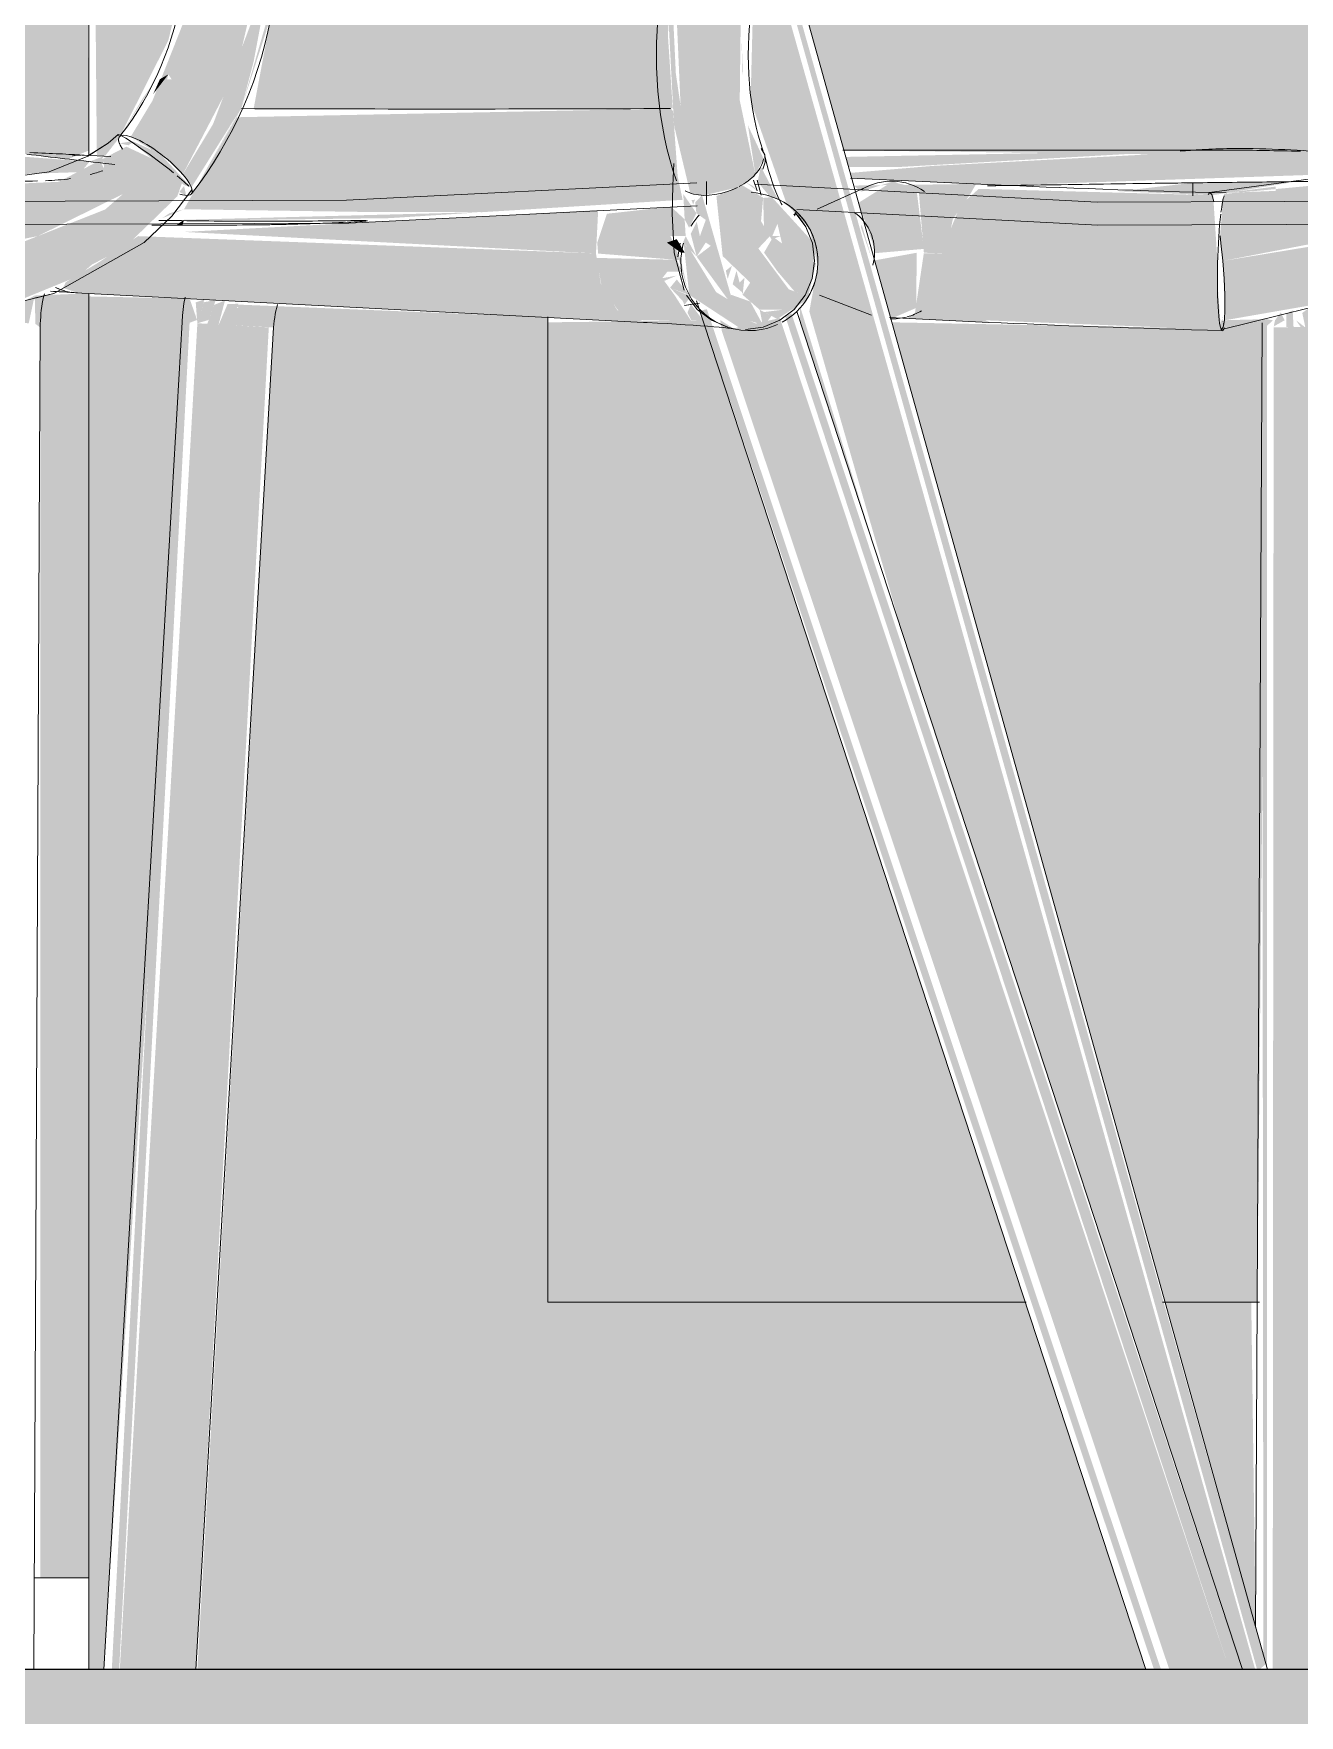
# Model space of a CAD drawing. Header units: inches. Extents: x 21380 to 98133, y -290 to 853.
# Drawn here: x 35451.11 to 35464.9, y 0.5 to 18.82 of the extents above; entities that cross this region are included whole.
import ezdxf

# ---------------------------------------------------------------- set-up
doc = ezdxf.new("R2010")
doc.units = ezdxf.units.IN
doc.header["$MEASUREMENT"] = 0
for name, color, linetype, lineweight in [('A-DOOR', 31, 'Continuous', 9), ('A-FLOR', 192, 'Continuous', 9), ('A-GLAZ-CWMG', 51, 'Continuous', 9), ('I-FURN', 30, 'Continuous', 9)]:
    doc.layers.add(name, color=color, linetype=linetype, lineweight=lineweight)

# ---------------------------------------------------------------- blocks, each defined once
blk = doc.blocks.new('HermanMiller_Collection_Air-Chair_SideChair_Arms - Arms-V170-Building Section - East_West looking South')
at = {"layer": 'I-FURN'}
for points in [[(-26084.475, 17.999), (-26082.094, 18.008), (-26082.146, 18.794), (-26082.05, 21.064), (-26081.666, 24.408), (-26081.655, 24.434), (-26081.496, 25.162), (-26081.135, 26.073), (-26080.469, 27.079), (-26080.374, 27.314), (-26082.537, 27.359), (-26086.016, 27.257), (-26085.827, 26.882), (-26085.725, 26.323), (-26085.636, 25.819), (-26085.577, 25.296), (-26085.624, 24.869), (-26086.568, 19.018), (-26086.47, 19.01), (-26086.659, 18.003), (-26085.34, 18)], [(-26081.867, 17.073), (-26082.06, 18.385), (-26082.091, 19.034), (-26082.143, 19.034), (-26082.08, 17.823), (-26081.904, 17.087)], [(-26081.757, 17.058), (-26081.388, 17.144), (-26081.194, 17.287), (-26081.364, 18.094), (-26081.353, 19.009), (-26082.052, 19.026), (-26081.992, 17.662), (-26081.867, 17.073)], [(-26087.753, 18.162), (-26087.588, 18.376), (-26087.68, 18.324)], [(-26081.194, 17.287), (-26081.104, 17.456), (-26081.275, 17.822)], [(-26090.393, 15.697), (-26089.367, 15.852), (-26088.562, 16.181), (-26088.419, 16.306), (-26088.072, 16.482), (-26087.491, 17.047), (-26087.431, 17.219), (-26087.682, 17.42), (-26088.277, 16.904), (-26089.186, 16.545), (-26090.411, 16.344), (-26090.387, 15.816)], [(-26082.005, 16.351), (-26082.119, 16.614), (-26081.953, 16.614), (-26081.964, 16.797), (-26082.113, 16.935), (-26082.811, 16.858), (-26082.916, 16.541), (-26082.906, 16.424), (-26082.05, 16.356)], [(-26087.436, 16.733), (-26087.417, 16.792), (-26087.505, 16.733)], [(-26082.391, 15.675), (-26082.696, 15.806), (-26082.878, 16.098), (-26082.93, 16.426), (-26087.918, 16.614), (-26088.334, 16.336), (-26088.706, 16.112), (-26088.735, 16.049), (-26088.577, 15.997), (-26082.499, 15.68)], [(-26081.963, 16.434), (-26082.05, 16.581), (-26082.158, 16.544), (-26082.005, 16.434), (-26081.968, 16.434)], [(-26076.775, 1), (-26081.722, 15.818), (-26081.798, 15.801), (-26076.852, 1), (-26076.847, 1)], [(-26076.226, 1), (-26076.031, 1), (-26080.927, 15.721), (-26081.434, 15.609), (-26081.576, 15.7), (-26081.56, 15.585), (-26076.685, 1), (-26076.335, 1)]]:
    blk.add_hatch(color=256, dxfattribs=at).paths.add_polyline_path(points, flags=0)
h = blk.add_hatch(color=256, dxfattribs=at)
h.paths.add_polyline_path([(-26087.588, 18.376), (-26087.553, 18.324), (-26087.602, 18.324)], flags=0)
h.paths.add_polyline_path([(-26087.431, 17.287), (-26086.847, 18.406), (-26086.707, 19.014), (-26087.365, 19.091), (-26087.761, 18.09), (-26087.998, 17.697), (-26087.605, 17.456), (-26087.511, 17.371)], flags=0)
h = blk.add_hatch(color=256, dxfattribs=at)
h.paths.add_polyline_path([(-26086.795, 18.002), (-26086.659, 18.516), (-26086.568, 19.002), (-26086.659, 19.009), (-26087.101, 17.835), (-26087.431, 17.287), (-26087.337, 17.144), (-26086.882, 17.869)], flags=0)
h.paths.add_polyline_path([(-26086.795, 18.002), (-26086.47, 19.01), (-26086.504, 19.002), (-26086.77, 18.086)], flags=0)
h = blk.add_hatch(color=256, dxfattribs=at)
h.paths.add_polyline_path([(-26086.795, 18.002), (-26087.149, 17.371), (-26086.853, 17.909)], flags=0)
h.paths.add_polyline_path([(-26084.155, 16.876), (-26081.986, 17.01), (-26082.04, 17.264), (-26082.091, 17.977), (-26082.117, 18.004), (-26086.855, 17.909), (-26087.417, 16.907), (-26085.34, 16.876)], flags=0)
h.paths.add_polyline_path([(-26081.871, 16.959), (-26081.852, 17.011), (-26081.889, 17.006)], flags=0)
h = blk.add_hatch(color=256, dxfattribs=at)
h.paths.add_polyline_path([(-26088.296, 17.426), (-26088.285, 17.343), (-26088.318, 17.406)], flags=0)
h.paths.add_polyline_path([(-26089.833, 17.107), (-26089.833, 17.154), (-26090.396, 17.084)], flags=0)
h.paths.add_polyline_path([(-26090.411, 16.344), (-26089.011, 16.614), (-26088.081, 17.074), (-26087.682, 17.42), (-26088.046, 17.589), (-26088.782, 17.206), (-26089.178, 17.188), (-26090.396, 17.074), (-26090.411, 16.992), (-26090.44, 16.614), (-26090.421, 16.444)], flags=0)
h = blk.add_hatch(color=256, dxfattribs=at)
h.paths.add_polyline_path([(-26087.394, 17.058), (-26087.417, 17.161), (-26087.469, 17.095), (-26087.417, 17.069)], flags=0)
h.paths.add_polyline_path([(-26087.337, 17.144), (-26087.682, 17.514), (-26087.979, 17.648), (-26088.122, 17.625), (-26088.023, 17.604), (-26087.979, 17.633), (-26087.417, 17.17)], flags=0)
h = blk.add_hatch(color=256, dxfattribs=at)
h.paths.add_polyline_path([(-26092.967, 17.162), (-26088.54, 17.312), (-26088.446, 17.426), (-26090.096, 17.548), (-26090.921, 17.52), (-26093.573, 17.379), (-26094.468, 17.303), (-26094.452, 17.246), (-26092.939, 17.168)], flags=0)
h.paths.add_polyline_path([(-26088.45, 17.281), (-26088.18, 17.394), (-26088.403, 17.325)], flags=0)
h.paths.add_polyline_path([(-26095.503, 17.296), (-26095.611, 17.368), (-26098.217, 17.451), (-26096.042, 17.321)], flags=0)
h = blk.add_hatch(color=256, dxfattribs=at)
h.paths.add_polyline_path([(-26082.93, 16.426), (-26082.906, 16.897), (-26087.417, 16.66), (-26083.147, 16.437)], flags=0)
h.paths.add_polyline_path([(-26088.325, 17.413), (-26088.296, 17.484), (-26088.446, 17.426)], flags=0)
h = blk.add_hatch(color=256, dxfattribs=at)
h.paths.add_polyline_path([(-26081.833, 16.391), (-26081.953, 16.614), (-26081.982, 16.544)], flags=0)
h.paths.add_polyline_path([(-26081.441, 15.9), (-26081.774, 17.06), (-26081.849, 16.984), (-26081.836, 16.864), (-26081.734, 16.791), (-26081.805, 16.593), (-26081.68, 16.508), (-26081.833, 16.391), (-26081.495, 15.927)], flags=0)
h.paths.add_polyline_path([(-26081.915, 16.705), (-26081.836, 16.864), (-26081.979, 17.073), (-26081.964, 16.797)], flags=0)
h = blk.add_hatch(color=256, dxfattribs=at)
h.paths.add_polyline_path([(-26081.333, 15.975), (-26081.312, 16.162), (-26081.366, 16.108), (-26081.34, 16.004)], flags=0)
h.paths.add_polyline_path([(-26081.833, 16.391), (-26081.734, 16.545), (-26081.798, 16.614), (-26081.832, 16.77), (-26081.898, 16.64), (-26081.891, 16.614)], flags=0)
h.paths.add_polyline_path([(-26081.277, 15.585), (-26081.302, 15.6), (-26081.25, 15.69), (-26081.113, 15.649), (-26081.25, 15.902), (-26081.457, 15.975), (-26081.495, 15.927), (-26081.621, 16.004), (-26081.902, 16.462), (-26081.974, 16.535), (-26081.914, 15.974), (-26081.333, 15.593)], flags=0)
h.paths.add_polyline_path([(-26080.954, 15.711), (-26080.652, 15.908), (-26080.622, 15.945), (-26080.533, 16.512), (-26081.014, 17.039), (-26081.109, 17.03), (-26081.1, 16.722), (-26081.017, 16.577), (-26081.099, 16.435), (-26080.953, 16.23), (-26080.767, 16.012), (-26080.652, 15.97), (-26080.829, 15.821), (-26081.097, 15.787), (-26081.017, 15.744)], flags=0)
h.paths.add_polyline_path([(-26081.495, 16.148), (-26081.449, 16.291), (-26081.515, 16.238), (-26081.501, 16.174)], flags=0)
h.paths.add_polyline_path([(-26080.903, 16.533), (-26081.01, 16.614), (-26080.953, 16.748), (-26080.922, 16.614)], flags=0)
h = blk.add_hatch(color=256, dxfattribs=at)
h.paths.add_polyline_path([(-26081.302, 15.6), (-26081.146, 15.641), (-26081.371, 15.748)], flags=0)
h.paths.add_polyline_path([(-26081.014, 16.579), (-26080.922, 16.614), (-26081.01, 16.614)], flags=0)
h.paths.add_polyline_path([(-26081.399, 16.238), (-26081.441, 16.09), (-26081.34, 16.004)], flags=0)
h.paths.add_polyline_path([(-26081.146, 15.812), (-26080.772, 15.816), (-26080.652, 15.97), (-26080.829, 16.034), (-26081.161, 16.48), (-26081.035, 16.614), (-26081.132, 16.777), (-26081.109, 17.033), (-26081.343, 17.172), (-26081.618, 17.051), (-26081.55, 16.397), (-26081.25, 16.108), (-26081.333, 15.975)], flags=0)
h.paths.add_polyline_path([(-26081.108, 15.622), (-26081.019, 15.745), (-26081.146, 15.812)], flags=0)
h = blk.add_hatch(color=256, dxfattribs=at)
h.paths.add_polyline_path([(-26076.031, 1), (-26075.891, 1), (-26080.8, 15.771), (-26080.869, 15.744), (-26076.748, 3.187)], flags=0)
h.paths.add_polyline_path([(-26081.176, 17.11), (-26081.297, 17.199), (-26081.219, 17.159), (-26081.193, 17.13)], flags=0)
h = blk.add_hatch(color=256, dxfattribs=at)
h.paths.add_polyline_path([(-26084.155, 16.876), (-26087.417, 16.792), (-26087.417, 16.783), (-26085.179, 16.81)], flags=0)
h.paths.add_polyline_path([(-26087.658, 16.808), (-26087.417, 16.907), (-26087.575, 16.864)], flags=0)
h = blk.add_hatch(color=256, dxfattribs=at)
h.paths.add_polyline_path([(-26081.892, 15.688), (-26082.076, 15.974), (-26082.208, 16.156), (-26082.152, 16.227), (-26081.992, 16.227), (-26082.05, 16.356), (-26082.926, 16.377), (-26082.865, 16.051), (-26082.667, 15.776), (-26082.535, 15.701), (-26081.896, 15.688)], flags=0)
h.paths.add_polyline_path([(-26081.914, 15.974), (-26082.05, 16.142), (-26082.124, 16.051), (-26081.996, 16.004)], flags=0)
h = blk.add_hatch(color=256, dxfattribs=at)
h.paths.add_polyline_path([(-26081.914, 15.974), (-26082.05, 16.434), (-26082.005, 16.351), (-26081.923, 15.997)], flags=0)
h.paths.add_polyline_path([(-26082.254, 16.098), (-26082.05, 16.184), (-26082.208, 16.156), (-26082.232, 16.126)], flags=0)
h.paths.add_polyline_path([(-26081.967, 15.865), (-26081.896, 15.959), (-26082.118, 16.049), (-26081.985, 15.908), (-26081.969, 15.871)], flags=0)
for p, q in [((-26088.132, 17.711), (-26088.132, 17.721)), ((-26088.214, 17.48), (-26088.516, 17.496)), ((-26081.114, 17.342), (-26081.086, 17.42)), ((-26081.175, 17.109), (-26081.213, 17.224)), ((-26081.725, 16.957), (-26081.725, 17.208)), ((-26082.039, 16.387), (-26082.013, 16.537)), ((-26088.6, 15.998), (-26082.412, 15.675)), ((-26081.964, 15.858), (-26081.804, 15.885)), ((-26081.834, 15.909), (-26076.942, 1)), ((-26075.889, 1), (-26080.743, 15.793)), ((-26089.055, 1), (-26088.983, 15.645))]:
    blk.add_line(p, q, dxfattribs=at)
at = {"layer": 'I-FURN', "flags": 128}
for points in [[(-26087.449, 19.197), (-26087.471, 19.09), (-26087.496, 18.983), (-26087.524, 18.877), (-26087.556, 18.771), (-26087.591, 18.667), (-26087.63, 18.563), (-26087.671, 18.461), (-26087.715, 18.361), (-26087.763, 18.262), (-26087.813, 18.166), (-26087.866, 18.071), (-26087.922, 17.979), (-26087.98, 17.889), (-26088.041, 17.802), (-26088.104, 17.718), (-26088.122, 17.694)], [(-26082.054, 17.218), (-26082.092, 17.332), (-26082.127, 17.448), (-26082.157, 17.567), (-26082.184, 17.688), (-26082.207, 17.812), (-26082.227, 17.937), (-26082.243, 18.064), (-26082.255, 18.192), (-26082.264, 18.322), (-26082.269, 18.453), (-26082.271, 18.585), (-26082.269, 18.719), (-26082.264, 18.853), (-26082.255, 18.987), (-26082.243, 19.122), (-26082.239, 19.161)], [(-26087.337, 17.075), (-26087.254, 17.185), (-26087.173, 17.298), (-26087.096, 17.414), (-26087.023, 17.533), (-26086.953, 17.655), (-26086.887, 17.779), (-26086.825, 17.905), (-26086.766, 18.033), (-26086.712, 18.164), (-26086.662, 18.296), (-26086.616, 18.429), (-26086.574, 18.565), (-26086.536, 18.701), (-26086.503, 18.838), (-26086.474, 18.976), (-26086.466, 19.015)], [(-26081.112, 17.551), (-26081.138, 17.631), (-26081.162, 17.714), (-26081.185, 17.8), (-26081.204, 17.889), (-26081.222, 17.981), (-26081.237, 18.076), (-26081.249, 18.174), (-26081.259, 18.274), (-26081.266, 18.376), (-26081.27, 18.48), (-26081.271, 18.585), (-26081.27, 18.692), (-26081.265, 18.801), (-26081.258, 18.91), (-26081.248, 19.02), (-26081.245, 19.052)], [(-26090.554, 17.091), (-26088.885, 17.316), (-26088.467, 17.486), (-26088.244, 17.627), (-26088.134, 17.72)], [(-26088.132, 17.721), (-26088.105, 17.711), (-26088.052, 17.681), (-26087.979, 17.633), (-26087.888, 17.57), (-26087.787, 17.498), (-26087.682, 17.42)], [(-26088.504, 17.495), (-26088.529, 17.497), (-26088.555, 17.498), (-26088.582, 17.5), (-26088.611, 17.502), (-26088.641, 17.504), (-26088.673, 17.505), (-26088.706, 17.507), (-26088.74, 17.509), (-26088.775, 17.511), (-26088.811, 17.512), (-26088.849, 17.514), (-26088.888, 17.516), (-26088.927, 17.518), (-26088.968, 17.519), (-26089.01, 17.521), (-26089.053, 17.523), (-26089.096, 17.524)], [(-26087.682, 17.42), (-26087.581, 17.342), (-26087.531, 17.302)], [(-26081.971, 16.024), (-26082.08, 16.433), (-26082.101, 16.858), (-26082.094, 17.166), (-26082.082, 17.406)], [(-26081.086, 17.42), (-26081.092, 17.498), (-26081.132, 17.57)], [(-26080.901, 16.955), (-26080.911, 16.971), (-26080.95, 17.046), (-26080.988, 17.139), (-26081.049, 17.328), (-26081.089, 17.486)], [(-26097.894, 17.307), (-26091.78, 16.983), (-26085.647, 17.005), (-26081.83, 17.193)], [(-26087.491, 17.27), (-26087.417, 17.207), (-26087.365, 17.159)], [(-26097.898, 17.056), (-26091.77, 16.732), (-26085.622, 16.755), (-26081.829, 16.943)], [(-26090.423, 15.597), (-26088.834, 15.991), (-26087.851, 16.544), (-26087.549, 16.833), (-26087.334, 17.12)], [(-26081.056, 17.056), (-26081.129, 17.074), (-26081.186, 17.084), (-26081.239, 17.092)], [(-26080.762, 16.872), (-26080.645, 16.717), (-26080.572, 16.537), (-26080.548, 16.344)], [(-26080.548, 16.344), (-26080.576, 16.151), (-26080.652, 15.97), (-26080.772, 15.816), (-26080.927, 15.697), (-26081.108, 15.622), (-26081.301, 15.597)], [(-26088.938, 15.986), (-26088.947, 15.952), (-26088.955, 15.918), (-26088.961, 15.882), (-26088.967, 15.846), (-26088.972, 15.809), (-26088.976, 15.772), (-26088.979, 15.734), (-26088.982, 15.696), (-26088.983, 15.658), (-26088.983, 15.645)], [(-26088.613, 15.999), (-26088.63, 16), (-26088.65, 16.001), (-26088.671, 16.003), (-26088.695, 16.004), (-26088.72, 16.006), (-26088.747, 16.007), (-26088.776, 16.009), (-26088.806, 16.01), (-26088.838, 16.012), (-26088.872, 16.014)], [(-26081.494, 15.622), (-26081.673, 15.697), (-26081.826, 15.816), (-26081.944, 15.97)], [(-26081.426, 15.604), (-26081.435, 15.605), (-26081.458, 15.608), (-26081.492, 15.612), (-26081.536, 15.617), (-26081.588, 15.622), (-26081.648, 15.627), (-26081.716, 15.632), (-26081.79, 15.638), (-26081.872, 15.644), (-26081.96, 15.649), (-26082.054, 15.655), (-26082.155, 15.661), (-26082.261, 15.667), (-26082.373, 15.673), (-26082.412, 15.675)]]:
    blk.add_lwpolyline(points, dxfattribs=at)
at = {"layer": 'I-FURN'}
for centre, major_axis, ratio, start_param, end_param in [((-26087.73, 17.385), (-0.393, 0.31), 0.26753, 5.651962, 6.960959), ((-26087.73, 17.385), (-0.393, 0.31), 0.26753, 4.081166, 5.651962), ((-26083.757, 101.858), (0, 84.692), 0.707107, 3.05175, 3.065619), ((-26081.583, 17.385), (0.471, 0.167), 0.596783, 5.443965, 5.967563), ((-26081.583, 17.385), (0.471, 0.167), 0.596783, 6.229363, 6.283185), ((-26087.73, 17.385), (-0.393, 0.31), 0.26753, 2.51037, 4.081166), ((-26081.583, 17.385), (0.471, 0.167), 0.596783, 4.962112, 5.443965), ((-26081.583, 17.385), (0.471, 0.167), 0.596783, 3.611369, 3.873168), ((-26081.583, 17.385), (0.471, 0.167), 0.596783, 3.873168, 4.920366), ((-26081.259, 16.334), (0.202, 0.722), 0.995009, 4.962286, 6.283185), ((-26081.259, 16.334), (0.202, 0.722), 0.995009, 1.097267, 1.297094), ((-26081.259, 16.334), (0.202, 0.722), 0.995009, 1.568307, 1.820693), ((-26081.259, 16.334), (0.202, 0.722), 0.995009, 1.820693, 3.391489), ((-26081.259, 16.334), (0.202, 0.722), 0.995009, 3.915088, 4.962286), ((-26081.259, 16.334), (0.202, 0.722), 0.995009, 3.391489, 3.840767)]:
    blk.add_ellipse(centre, major_axis=major_axis, ratio=ratio, start_param=start_param, end_param=end_param, dxfattribs=at)
for points, knots in [([(-26086.792, 18.003), (-26086.011, 18), (-26084.43, 17.997), (-26082.895, 18.001), (-26082.117, 18.004)], [-0.9089628, -0.9089628, -0.9089628, -0.9089628, -0.5, -0.0731199, -0.0731199, -0.0731199, -0.0731199]), ([(-26090.736, 17.195), (-26090.451, 17.198), (-26089.878, 17.205), (-26089.301, 17.212), (-26089.015, 17.215)], [-1, -1, -1, -1, -0.5, -0.0039032, -0.0039032, -0.0039032, -0.0039032]), ([(-26086.484, 16.739), (-26086.801, 16.735), (-26087.229, 16.732), (-26087.657, 16.733), (-26087.768, 16.733)], [-1, -1, -1, -1, -0.5, -0.3259652, -0.3259652, -0.3259652, -0.3259652]), ([(-26088.806, 16.05), (-26088.785, 16.04), (-26088.711, 16.01), (-26088.632, 15.998), (-26088.577, 15.997)], [0.7641359, 0.7641359, 0.7641359, 0.7641359, 0.8333333, 1, 1, 1, 1])]:
    blk.add_open_spline(points, degree=3, knots=knots, dxfattribs=at)
for points in [[(-26088.54, 17.496), (-26088.571, 17.497), (-26088.602, 17.494), (-26088.633, 17.489)], [(-26088.172, 17.396), (-26088.216, 17.401), (-26088.259, 17.405), (-26088.303, 17.41)], [(-26088.928, 17.218), (-26088.836, 17.222), (-26088.744, 17.228), (-26088.654, 17.241)], [(-26088.44, 17.286), (-26088.394, 17.297), (-26088.348, 17.311), (-26088.302, 17.326)], [(-26087.693, 16.784), (-26087.623, 16.785), (-26087.559, 16.784), (-26087.505, 16.784)], [(-26087.505, 16.784), (-26087.187, 16.779), (-26086.552, 16.774), (-26085.917, 16.779), (-26085.6, 16.783)], [(-26085.6, 16.783), (-26085.549, 16.784), (-26085.464, 16.784), (-26085.406, 16.782), (-26085.426, 16.777), (-26085.52, 16.771), (-26085.676, 16.763), (-26085.877, 16.755), (-26086.097, 16.748), (-26086.311, 16.742), (-26086.432, 16.74), (-26086.484, 16.739)]]:
    blk.add_open_spline(points, degree=3, dxfattribs=at)
blk = doc.blocks.new('HermanMiller_Collection_Air-Chair_SideChair_Arms - Arms-V172-Building Section - East_West looking South')
at = {"layer": 'I-FURN'}
h = blk.add_hatch(color=256, dxfattribs=at)
h.paths.add_polyline_path([(-26087.938, 17.632), (-26087.998, 17.697), (-26087.941, 17.633)], flags=0)
h.paths.add_polyline_path([(-26087.699, 18.396), (-26087.542, 18.792), (-26087.698, 18.399)], flags=0)
h.paths.add_polyline_path([(-26088.131, 17.674), (-26087.72, 18.324), (-26087.867, 18.115), (-26088.122, 17.688)], flags=0)
for points in [[(-26081.33, 18.377), (-26081.343, 18.764), (-26081.338, 18.405)], [(-26087.766, 17.56), (-26087.826, 17.613), (-26087.77, 17.562)], [(-26088.682, 17.453), (-26088.861, 17.477), (-26088.7, 17.455)], [(-26080.764, 16.829), (-26080.744, 16.874), (-26080.78, 16.853)], [(-26080.645, 16.715), (-26080.744, 16.818), (-26080.645, 16.715)]]:
    blk.add_hatch(color=256, dxfattribs=at).paths.add_polyline_path(points, flags=0)
h = blk.add_hatch(color=256, dxfattribs=at)
h.paths.add_polyline_path([(-26081.763, 15.696), (-26081.896, 15.873), (-26081.933, 15.781), (-26081.892, 15.697)], flags=0)
h.paths.add_polyline_path([(-26080.622, 15.945), (-26080.533, 16.321), (-26080.562, 16.325), (-26080.594, 16.124)], flags=0)
h = blk.add_hatch(color=256, dxfattribs=at)
h.paths.add_polyline_path([(-26089.109, 15.665), (-26089.044, 15.967), (-26089.409, 15.777), (-26089.326, 15.674), (-26089.208, 15.67)], flags=0)
h.paths.add_polyline_path([(-26089.62, 15.676), (-26089.528, 15.697), (-26089.612, 15.697), (-26089.62, 15.676)], flags=0)
for p, q in [((-26088.132, 17.721), (-26088.132, 17.711)), ((-26088.105, 17.711), (-26088.132, 17.721)), ((-26081.112, 17.551), (-26081.138, 17.631)), ((-26081.086, 17.42), (-26081.114, 17.342)), ((-26081.056, 17.056), (-26081.129, 17.074)), ((-26080.645, 16.717), (-26080.736, 16.844)), ((-26081.964, 15.858), (-26081.855, 15.877))]:
    blk.add_line(p, q, dxfattribs=at)
at = {"layer": 'I-FURN', "flags": 128}
for points in [[(-26081.204, 17.889), (-26081.222, 17.981), (-26081.237, 18.076), (-26081.249, 18.174), (-26081.259, 18.274), (-26081.266, 18.376), (-26081.27, 18.48), (-26081.271, 18.585), (-26081.27, 18.692), (-26081.265, 18.801), (-26081.258, 18.91), (-26081.248, 19.02), (-26081.245, 19.052)], [(-26087.556, 18.771), (-26087.591, 18.667), (-26087.63, 18.563), (-26087.671, 18.461), (-26087.715, 18.361), (-26087.763, 18.262), (-26087.813, 18.166), (-26087.866, 18.071), (-26087.922, 17.979), (-26087.98, 17.889), (-26088.041, 17.802), (-26088.104, 17.718), (-26088.122, 17.694)], [(-26088.458, 17.492), (-26088.244, 17.627), (-26088.134, 17.72)], [(-26088.555, 17.498), (-26088.583, 17.5), (-26088.611, 17.502), (-26088.642, 17.504), (-26088.673, 17.505), (-26088.706, 17.507), (-26088.74, 17.509), (-26088.775, 17.511), (-26088.811, 17.512), (-26088.849, 17.514), (-26088.888, 17.516), (-26088.928, 17.518), (-26088.968, 17.519), (-26089.01, 17.521), (-26089.053, 17.523), (-26089.097, 17.524)], [(-26081.132, 17.57), (-26081.092, 17.498), (-26081.086, 17.42)], [(-26080.953, 17.053), (-26080.988, 17.139), (-26081.049, 17.328), (-26081.089, 17.486)], [(-26089.05, 15.938), (-26088.834, 15.991), (-26088.812, 16.004)], [(-26088.938, 15.986), (-26088.947, 15.952), (-26088.955, 15.918), (-26088.961, 15.882), (-26088.967, 15.846), (-26088.972, 15.809), (-26088.976, 15.772), (-26088.979, 15.734), (-26088.982, 15.696), (-26088.983, 15.658), (-26088.983, 15.645)], [(-26088.748, 16.007), (-26088.776, 16.009), (-26088.807, 16.01), (-26088.839, 16.012), (-26088.872, 16.014)], [(-26088.63, 16), (-26088.631, 16), (-26088.65, 16.001), (-26088.672, 16.003), (-26088.69, 16.004)], [(-26081.716, 15.632), (-26081.79, 15.638), (-26081.872, 15.644), (-26081.96, 15.649), (-26082.054, 15.655), (-26082.155, 15.661), (-26082.261, 15.667), (-26082.373, 15.673)]]:
    blk.add_lwpolyline(points, dxfattribs=at)
at = {"layer": 'I-FURN'}
for centre, major_axis, ratio, start_param, end_param in [((-26087.73, 17.385), (-0.393, 0.31), 0.26753, 0.154175, 0.415975), ((-26081.583, 17.385), (0.471, 0.167), 0.596783, 6.229363, 6.283185), ((-26081.259, 16.334), (0.202, 0.722), 0.995009, 4.962286, 6.009483), ((-26081.259, 16.334), (0.202, 0.722), 0.995009, 4.438687, 4.962286)]:
    blk.add_ellipse(centre, major_axis=major_axis, ratio=ratio, start_param=start_param, end_param=end_param, dxfattribs=at)
for points in [[(-26088.63, 17.489), (-26088.6, 17.494), (-26088.57, 17.496), (-26088.54, 17.496)], [(-26088.717, 16.017), (-26088.751, 16.027), (-26088.785, 16.04), (-26088.818, 16.056)], [(-26088.63, 16), (-26088.634, 16.001), (-26088.639, 16.001), (-26088.643, 16.002)]]:
    blk.add_open_spline(points, degree=3, dxfattribs=at)
blk = doc.blocks.new('HermanMiller_Collection_Air-Chair_SideChair_Arms - Arms-V178-Building Section - East_West looking South')
at = {"layer": 'I-FURN'}
for points in [[(-26075.703, 1), (-26075.632, 1.06), (-26081.17, 20.637), (-26081.122, 20.276), (-26075.728, 1)], [(-26075.891, 1), (-26075.749, 1), (-26081.189, 20.276), (-26081.246, 18.09), (-26080.851, 16.96), (-26080.603, 16.694), (-26080.515, 16.298), (-26080.606, 15.793), (-26079.57, 12.214), (-26075.897, 1.018)], [(-26079.632, 17.367), (-26076.385, 17.552), (-26080.208, 17.477), (-26080.178, 17.367)], [(-26076.085, 15.697), (-26074.929, 15.898), (-26074.254, 16.181), (-26074.11, 16.306), (-26073.764, 16.482), (-26073.171, 17.072), (-26073.123, 17.219), (-26073.374, 17.42), (-26073.969, 16.904), (-26074.878, 16.545), (-26076.102, 16.344), (-26076.079, 15.816)], [(-26079.896, 16.428), (-26079.358, 16.475), (-26079.441, 17.144), (-26079.707, 17.204), (-26080.069, 16.978), (-26079.901, 16.489)], [(-26076.159, 16.318), (-26076.207, 17.059), (-26076.223, 17.06), (-26078.76, 17.129), (-26078.959, 16.953), (-26079.098, 16.614), (-26079.119, 16.423), (-26076.567, 16.33)], [(-26076.427, 17.069), (-26076.427, 17.195), (-26077.238, 17.103), (-26076.567, 17.075)], [(-26076.221, 17.06), (-26076.151, 17.07), (-26075.308, 17.208), (-26076.427, 17.195), (-26076.427, 17.069), (-26076.223, 17.06)], [(-26079.919, 16.348), (-26080.035, 16.738), (-26080.045, 16.713), (-26080.011, 16.614)], [(-26079.717, 15.714), (-26079.442, 15.832), (-26079.436, 16.433), (-26079.907, 16.348), (-26079.861, 16.233), (-26079.735, 15.779)], [(-26078.636, 15.675), (-26078.884, 15.775), (-26079.061, 16.048), (-26079.119, 16.423), (-26079.359, 16.428), (-26079.456, 15.771), (-26079.549, 15.718), (-26078.76, 15.681)], [(-26076.123, 15.606), (-26076.161, 16.124), (-26076.159, 16.318), (-26079.119, 16.423), (-26079.061, 16.048), (-26078.884, 15.775), (-26078.76, 15.7), (-26076.567, 15.613)], [(-26087.272, 15.665), (-26087.195, 15.925), (-26087.29, 15.893), (-26087.273, 15.675)], [(-26076.094, 15.639), (-26076.113, 15.755), (-26076.097, 15.647)], [(-26088.124, 1), (-26087.357, 15.67), (-26087.441, 15.624), (-26088.204, 1)], [(-26087.884, 1), (-26087.417, 1), (-26086.567, 15.624), (-26087.272, 15.665), (-26088.117, 1), (-26087.892, 1)], [(-26087.417, 1), (-26087.291, 1), (-26086.494, 15.62), (-26086.567, 15.624), (-26087.29, 3.187)], [(-26075.62, 1.015), (-26075.621, 15.637), (-26075.674, 15.622), (-26075.66, 1.158), (-26075.632, 1.06)], [(-26075.267, 1), (-26074.914, 1), (-26074.842, 15.624), (-26075.548, 15.622), (-26075.558, 1), (-26075.275, 1)]]:
    blk.add_hatch(color=256, dxfattribs=at).paths.add_polyline_path(points, flags=0)
h = blk.add_hatch(color=256, dxfattribs=at)
h.paths.add_polyline_path([(-26073.988, 17.426), (-26073.976, 17.343), (-26074.01, 17.406)], flags=0)
h.paths.add_polyline_path([(-26075.525, 17.107), (-26075.525, 17.154), (-26076.087, 17.084)], flags=0)
h.paths.add_polyline_path([(-26076.102, 16.344), (-26074.703, 16.614), (-26073.775, 17.072), (-26073.374, 17.42), (-26073.738, 17.589), (-26074.474, 17.206), (-26074.856, 17.19), (-26076.087, 17.074), (-26076.102, 16.992), (-26076.132, 16.614), (-26076.112, 16.444)], flags=0)
h = blk.add_hatch(color=256, dxfattribs=at)
h.paths.add_polyline_path([(-26078.658, 17.162), (-26074.231, 17.312), (-26074.137, 17.426), (-26075.788, 17.548), (-26076.612, 17.52), (-26079.264, 17.379), (-26080.16, 17.303), (-26080.144, 17.246), (-26078.63, 17.168)], flags=0)
h.paths.add_polyline_path([(-26074.141, 17.281), (-26073.872, 17.394), (-26074.095, 17.325)], flags=0)
h = blk.add_hatch(color=256, dxfattribs=at)
h.paths.add_polyline_path([(-26079.825, 12.993), (-26080.705, 15.842), (-26080.712, 15.697), (-26080.001, 13.528)], flags=0)
h.paths.add_polyline_path([(-26080.944, 17.008), (-26081.134, 17.371), (-26081.17, 17.207), (-26081.042, 17.052), (-26080.953, 17.012)], flags=0)
h = blk.add_hatch(color=256, dxfattribs=at)
h.paths.add_polyline_path([(-26079.119, 16.423), (-26079.043, 16.798), (-26078.852, 17.073), (-26078.789, 17.183), (-26080.121, 17.165), (-26080.042, 17.099), (-26079.688, 17.212), (-26079.412, 17.081), (-26079.358, 16.434)], flags=0)
h.paths.add_polyline_path([(-26081.133, 17.061), (-26081.138, 17.092), (-26081.134, 17.063)], flags=0)
h = blk.add_hatch(color=256, dxfattribs=at)
h.paths.add_polyline_path([(-26086.911, 15.643), (-26086.825, 15.878), (-26086.944, 15.873), (-26086.916, 15.675)], flags=0)
h.paths.add_polyline_path([(-26087.041, 15.651), (-26086.971, 15.913), (-26087.09, 15.865), (-26087.164, 15.658)], flags=0)
h = blk.add_hatch(color=256, dxfattribs=at)
h.paths.add_polyline_path([(-26075.203, 15.619), (-26075.073, 15.621), (-26075.158, 15.836), (-26075.236, 15.777), (-26075.219, 15.697)], flags=0)
h.paths.add_polyline_path([(-26075.331, 15.621), (-26075.341, 15.805), (-26075.409, 15.769), (-26075.409, 15.623)], flags=0)
for p, q in [((-26075.615, 1), (-26081.111, 20.719)), ((-26076.193, 17.552), (-26080.241, 17.551)), ((-26081.175, 17.224), (-26081.13, 17.061)), ((-26078.582, 17.173), (-26080.157, 17.247)), ((-26079.966, 17.157), (-26080.522, 16.908)), ((-26076.427, 17.053), (-26076.427, 17.195)), ((-26076.245, 17.091), (-26076.263, 17.066)), ((-26080.495, 15.972), (-26079.927, 15.754)), ((-26087.439, 15.676), (-26088.292, 1)), ((-26087.29, 1), (-26086.441, 15.618)), ((-26079.733, 15.726), (-26078.652, 15.675)), ((-26075.674, 15.65), (-26075.744, 1.459)), ((-26075.674, 15.671), (-26075.674, 15.65))]:
    blk.add_line(p, q, dxfattribs=at)
at = {"layer": 'I-FURN', "flags": 128}
for points in [[(-26076.246, 17.091), (-26074.577, 17.316), (-26074.159, 17.486), (-26073.935, 17.627), (-26073.826, 17.72)], [(-26075.256, 17.539), (-26075.304, 17.54), (-26075.353, 17.541), (-26075.401, 17.542), (-26075.449, 17.543), (-26075.497, 17.544), (-26075.545, 17.545), (-26075.592, 17.546), (-26075.639, 17.547), (-26075.686, 17.548), (-26075.731, 17.548), (-26075.777, 17.549), (-26075.821, 17.55), (-26075.865, 17.55), (-26075.908, 17.551), (-26075.95, 17.551), (-26075.991, 17.552), (-26076.031, 17.552), (-26076.07, 17.552), (-26076.108, 17.552), (-26076.145, 17.552), (-26076.18, 17.552), (-26076.193, 17.552)], [(-26081.2, 17.18), (-26077.472, 16.983), (-26071.338, 17.005), (-26067.522, 17.193)], [(-26078.582, 17.173), (-26078.45, 17.167), (-26078.313, 17.161), (-26078.171, 17.155), (-26078.026, 17.149), (-26077.876, 17.143), (-26077.723, 17.137), (-26077.567, 17.132), (-26077.407, 17.126), (-26077.245, 17.12), (-26077.08, 17.115), (-26076.913, 17.109), (-26076.743, 17.104), (-26076.572, 17.098), (-26076.399, 17.093), (-26076.225, 17.088), (-26076.066, 17.084)], [(-26076.198, 16.991), (-26076.223, 17.066), (-26076.245, 17.091)], [(-26076.114, 15.597), (-26074.525, 15.991), (-26073.543, 16.544), (-26073.241, 16.833), (-26073.026, 17.12)], [(-26080.741, 16.906), (-26077.462, 16.732), (-26071.314, 16.755), (-26067.521, 16.943)], [(-26076.102, 16.344), (-26076.122, 16.537), (-26076.131, 16.616)], [(-26076.115, 15.597), (-26076.097, 15.622), (-26076.085, 15.697), (-26076.079, 15.816), (-26076.08, 15.97), (-26076.088, 16.151), (-26076.102, 16.344)], [(-26087.406, 15.948), (-26087.418, 15.882), (-26087.427, 15.815), (-26087.434, 15.749), (-26087.439, 15.682), (-26087.439, 15.676)], [(-26086.441, 15.618), (-26086.438, 15.655), (-26086.434, 15.692), (-26086.429, 15.729), (-26086.423, 15.765), (-26086.416, 15.801), (-26086.408, 15.836), (-26086.399, 15.871)], [(-26078.652, 15.675), (-26078.517, 15.669), (-26078.378, 15.663), (-26078.234, 15.657), (-26078.087, 15.65), (-26077.935, 15.644), (-26077.78, 15.638), (-26077.622, 15.633), (-26077.461, 15.627), (-26077.297, 15.621), (-26077.13, 15.615), (-26076.961, 15.61), (-26076.79, 15.604), (-26076.617, 15.599), (-26076.443, 15.594), (-26076.267, 15.589), (-26076.107, 15.585)]]:
    blk.add_lwpolyline(points, dxfattribs=at)
at = {"layer": 'I-FURN'}
for centre, major_axis, ratio, start_param, end_param in [((-26079.707, 16.463), (-0.021, 0.75), 0.90616, 6.224803, 6.748402), ((-26079.707, 16.463), (-0.021, 0.75), 0.90616, 5.701205, 6.224803), ((-26076.086, 16.334), (0.02, 0.75), 0.096081, 0.286594, 0.768007), ((-26080.349, 16.444), (-0.014, 0.5), 0.90616, 4.654007, 5.701205), ((-26076.086, 16.334), (0.02, 0.75), 0.096081, 0.810193, 1.595591), ((-26080.349, 16.444), (-0.014, 0.5), 0.90616, 4.392208, 4.654007), ((-26076.086, 16.334), (0.02, 0.75), 0.096081, 1.595591, 3.166388), ((-26079.707, 16.463), (-0.021, 0.75), 0.90616, 3.358196, 3.60681), ((-26079.707, 16.463), (-0.021, 0.75), 0.90616, 3.083211, 3.34501), ((-26076.086, 16.334), (0.02, 0.75), 0.096081, 3.166388, 3.428187)]:
    blk.add_ellipse(centre, major_axis=major_axis, ratio=ratio, start_param=start_param, end_param=end_param, dxfattribs=at)
blk.add_open_spline([(-26076.452, 17.548), (-26076.49, 17.545), (-26076.528, 17.543), (-26076.567, 17.54)], degree=3, dxfattribs=at)
for points, knots in [([(-26074.821, 17.508), (-26074.952, 17.525), (-26075.279, 17.553), (-26075.787, 17.571), (-26076.19, 17.566), (-26076.376, 17.555), (-26076.452, 17.548)], [-1, -1, -1, -1, -0.7, -0.4, -0.2, 0, 0, 0, 0]), ([(-26078.664, 17.162), (-26078.547, 17.164), (-26078.241, 17.169), (-26077.716, 17.177), (-26077.086, 17.186), (-26076.649, 17.192), (-26076.427, 17.195)], [-0.9122223, -0.9122223, -0.9122223, -0.9122223, -0.75, -0.5, -0.25, 0, 0, 0, 0]), ([(-26076.427, 17.195), (-26076.143, 17.198), (-26075.57, 17.205), (-26074.993, 17.212), (-26074.707, 17.215)], [-1, -1, -1, -1, -0.5, -0.0039032, -0.0039032, -0.0039032, -0.0039032])]:
    blk.add_open_spline(points, degree=3, knots=knots, dxfattribs=at)
blk = doc.blocks.new('Door_Single_Storefront - one-1371401-Building Section - East_West looking South')
at = {"layer": 'A-DOOR'}
h = blk.add_hatch(color=256, dxfattribs=at)
h.paths.add_polyline_path([(-26087.272, 15.665), (-26087.149, 15.701), (-26087.071, 15.919), (-26087.204, 15.893), (-26087.269, 15.675)], flags=0)
h.paths.add_polyline_path([(-26088.453, 1), (-26088.291, 1), (-26087.357, 15.67), (-26087.275, 15.701), (-26087.357, 15.934), (-26088.453, 15.957), (-26088.453, 2)], flags=0)
h.paths.add_polyline_path([(-26086.944, 15.873), (-26086.825, 15.84), (-26086.93, 15.776)], flags=0)
h.paths.add_polyline_path([(-26082.415, 1), (-26076.94, 1), (-26078.253, 5), (-26083.453, 5), (-26083.453, 15.73), (-26086.944, 15.873), (-26087.038, 15.651), (-26086.441, 15.619), (-26087.272, 1), (-26082.418, 1)], flags=0)
h.paths.add_polyline_path([(-26074.675, 1), (-26062.632, 1), (-26063.945, 5), (-26074.728, 5), (-26074.7, 1)], flags=0)
h.paths.add_polyline_path([(-26061.484, 1), (-26053.265, 1), (-26053.265, 96), (-26088.453, 96), (-26088.453, 30), (-26083.453, 30), (-26083.453, 91), (-26058.265, 91), (-26058.265, 5), (-26062.895, 5), (-26061.582, 1)], flags=0)
h.paths.add_polyline_path([(-26075.744, 1.458), (-26075.792, 5), (-26076.731, 5), (-26075.751, 1.485)], flags=0)
h.paths.add_polyline_path([(-26088.281, 17.483), (-26088.122, 17.688), (-26087.588, 18.748), (-26087.387, 19.578), (-26086.971, 22.819), (-26086.544, 25.589), (-26086.741, 26.493), (-26087.066, 27.102), (-26087.302, 27.228), (-26088.453, 27.076), (-26088.367, 17.487), (-26088.285, 17.483)], flags=0)
h.paths.add_polyline_path([(-26088.453, 28.113), (-26086.221, 28.267), (-26083.453, 28.347), (-26083.49, 28.75), (-26088.09, 28.75), (-26088.09, 28.5), (-26088.453, 28.45), (-26088.453, 28.123)], flags=0)
h = blk.add_hatch(color=256, dxfattribs=at)
h.paths.add_polyline_path([(-26083.453, 5), (-26078.253, 5), (-26081.763, 15.696), (-26083.453, 15.675), (-26083.453, 8.07)], flags=0)
h.paths.add_polyline_path([(-26058.265, 5), (-26058.265, 91), (-26083.453, 91), (-26083.453, 30), (-26069.841, 30), (-26069.841, 28.75), (-26083.453, 28.75), (-26083.453, 28.337), (-26080.203, 28.294), (-26079.015, 28.169), (-26078.974, 28.101), (-26078.802, 28.032), (-26078.666, 28.032), (-26078.533, 27.904), (-26078.478, 27.747), (-26078.402, 27.671), (-26078.375, 27.572), (-26075.523, 27.958), (-26072.538, 28.223), (-26069.841, 28.316), (-26066.227, 28.304), (-26064.756, 28.184), (-26064.451, 28.025), (-26064.238, 27.933), (-26064.177, 27.671), (-26064.212, 27.418), (-26064.529, 27.395), (-26064.631, 27.338), (-26064.839, 27.178), (-26064.613, 27), (-26064.685, 26.83), (-26065.805, 26.198), (-26066.208, 25.242), (-26066.34, 24.702), (-26066.574, 23.266), (-26066.904, 19.83), (-26067.02, 19.016), (-26066.978, 19.009), (-26066.883, 17.822), (-26066.825, 17.371), (-26066.881, 17.152), (-26066.801, 17.055), (-26066.561, 16.975), (-26066.225, 16.512), (-26066.417, 15.816), (-26066.435, 15.793), (-26062.895, 5), (-26061.254, 5)], flags=0)
h.paths.add_polyline_path([(-26063.945, 5), (-26067.587, 15.877), (-26067.632, 15.801), (-26067.661, 15.689), (-26070.023, 15.776), (-26074.818, 15.938), (-26075.101, 15.777), (-26075.027, 15.619), (-26074.675, 15.619), (-26074.675, 5), (-26065.6, 5)], flags=0)
h.paths.add_polyline_path([(-26075.548, 15.63), (-26075.429, 15.697), (-26075.47, 15.783), (-26075.533, 15.697), (-26075.546, 15.637)], flags=0)
h.paths.add_polyline_path([(-26075.726, 5), (-26075.621, 15.637), (-26075.555, 15.697), (-26075.625, 15.71), (-26076.116, 15.697), (-26076.151, 15.606), (-26079.706, 15.675), (-26076.731, 5), (-26075.728, 5)], flags=0)
h.paths.add_polyline_path([(-26075.203, 15.619), (-26075.304, 15.697), (-26075.25, 15.619)], flags=0)
h.paths.add_polyline_path([(-26072.394, 26.537), (-26072.513, 26.693), (-26072.428, 26.594)], flags=0)
h.paths.add_polyline_path([(-26074.374, 17.453), (-26073.976, 17.483), (-26073.801, 17.548), (-26073.813, 17.633), (-26073.737, 17.676), (-26073.758, 17.711), (-26073.215, 18.846), (-26073.104, 19.33), (-26072.662, 22.819), (-26072.21, 25.802), (-26072.566, 26.901), (-26072.994, 27.228), (-26077.227, 26.735), (-26080.07, 26.248), (-26080.313, 25.813), (-26080.518, 25.236), (-26080.665, 24.626), (-26080.808, 23.794), (-26081.118, 20.725), (-26081.039, 20.458), (-26080.228, 17.549), (-26074.553, 17.475), (-26074.392, 17.455)], flags=0)
h.paths.add_polyline_path([(-26067.056, 18.094), (-26067.023, 18.506), (-26067.052, 18.405)], flags=0)
h.paths.add_polyline_path([(-26066.418, 24.798), (-26066.297, 25.048), (-26066.392, 24.873)], flags=0)
h.paths.add_polyline_path([(-26080.693, 24.892), (-26080.616, 25.055), (-26080.688, 24.907)], flags=0)
h.paths.add_polyline_path([(-26072.191, 25.726), (-26072.253, 25.726), (-26072.21, 25.8)], flags=0)
h.paths.add_polyline_path([(-26072.277, 26.686), (-26072.709, 27.255), (-26072.78, 27.181), (-26072.309, 26.72)], flags=0)
for p, q in [((-26083.453, 5), (-26083.453, 15.734)), ((-26078.244, 5), (-26083.453, 5)), ((-26075.703, 5), (-26076.76, 5)), ((-26088.453, 2), (-26088.453, 1))]:
    blk.add_line(p, q, dxfattribs=at)
blk = doc.blocks.new('Rectangular Mullion - Exterior 2_ x 4_5_-827470-Building Section - East_West looking South')
at = {"layer": 'A-GLAZ-CWMG'}
h = blk.add_hatch(color=256, dxfattribs=at)
h.paths.add_polyline_path([(-26088.453, 2), (-26088.453, 15.991), (-26089.044, 15.967), (-26089.036, 15.658), (-26088.984, 15.619), (-26088.984, 2)], flags=0)
h.paths.add_polyline_path([(-26090.059, 2), (-26090.049, 2), (-26089.9, 15.665), (-26090.453, 15.606), (-26090.418, 2.77), (-26090.131, 2), (-26090.08, 2)], flags=0)
h.paths.add_polyline_path([(-26089.815, 15.671), (-26089.726, 15.736), (-26089.815, 15.674)], flags=0)
h.paths.add_polyline_path([(-26088.677, 17.454), (-26088.453, 17.548), (-26088.535, 27.107), (-26090.453, 26.83), (-26090.453, 17.566), (-26089.108, 17.507), (-26088.7, 17.457)], flags=0)
h.paths.add_polyline_path([(-26090.453, 27.884), (-26088.453, 28.169), (-26088.453, 28.5), (-26090.38, 28.5), (-26090.453, 27.903)], flags=0)
h.paths.add_polyline_path([(-26090.453, 30), (-26088.453, 30), (-26088.453, 96), (-26090.453, 96), (-26090.453, 32.483)], flags=0)
for p, q in [((-26088.453, 17.491), (-26088.453, 27.115)), ((-26088.453, 2), (-26088.453, 15.991)), ((-26088.453, 2), (-26089.051, 2))]:
    blk.add_line(p, q, dxfattribs=at)

msp = doc.modelspace()

# ---------------------------------------------------------------- hatches: boundary and pattern name
at = {"layer": 'A-FLOR'}
msp.add_hatch(color=256, dxfattribs=at).paths.add_polyline_path([(35448.249, 0), (36936.779, 0), (36936.779, 1), (35268.779, 1), (35268.779, 0), (35439.476, 0)], flags=0)

# ---------------------------------------------------------------- linework, layer by layer
at = {"layer": 'A-FLOR', "lineweight": 25}
msp.add_line((36936.779, 1), (35268.779, 1), dxfattribs=at)

# ---------------------------------------------------------------- block references
at = {"layer": 'A-DOOR'}
msp.add_blockref('Door_Single_Storefront - one-1371401-Building Section - East_West looking South', (61540.169, 0), dxfattribs=at)
at = {"layer": 'A-GLAZ-CWMG'}
msp.add_blockref('Rectangular Mullion - Exterior 2_ x 4_5_-827470-Building Section - East_West looking South', (61540.169, 0), dxfattribs=at)
at = {"layer": 'I-FURN'}
for name in ['HermanMiller_Collection_Air-Chair_SideChair_Arms - Arms-V170-Building Section - East_West looking South', 'HermanMiller_Collection_Air-Chair_SideChair_Arms - Arms-V172-Building Section - East_West looking South', 'HermanMiller_Collection_Air-Chair_SideChair_Arms - Arms-V178-Building Section - East_West looking South']:
    msp.add_blockref(name, (61540.169, 0), dxfattribs=at)

doc.saveas('drawing.dxf')
